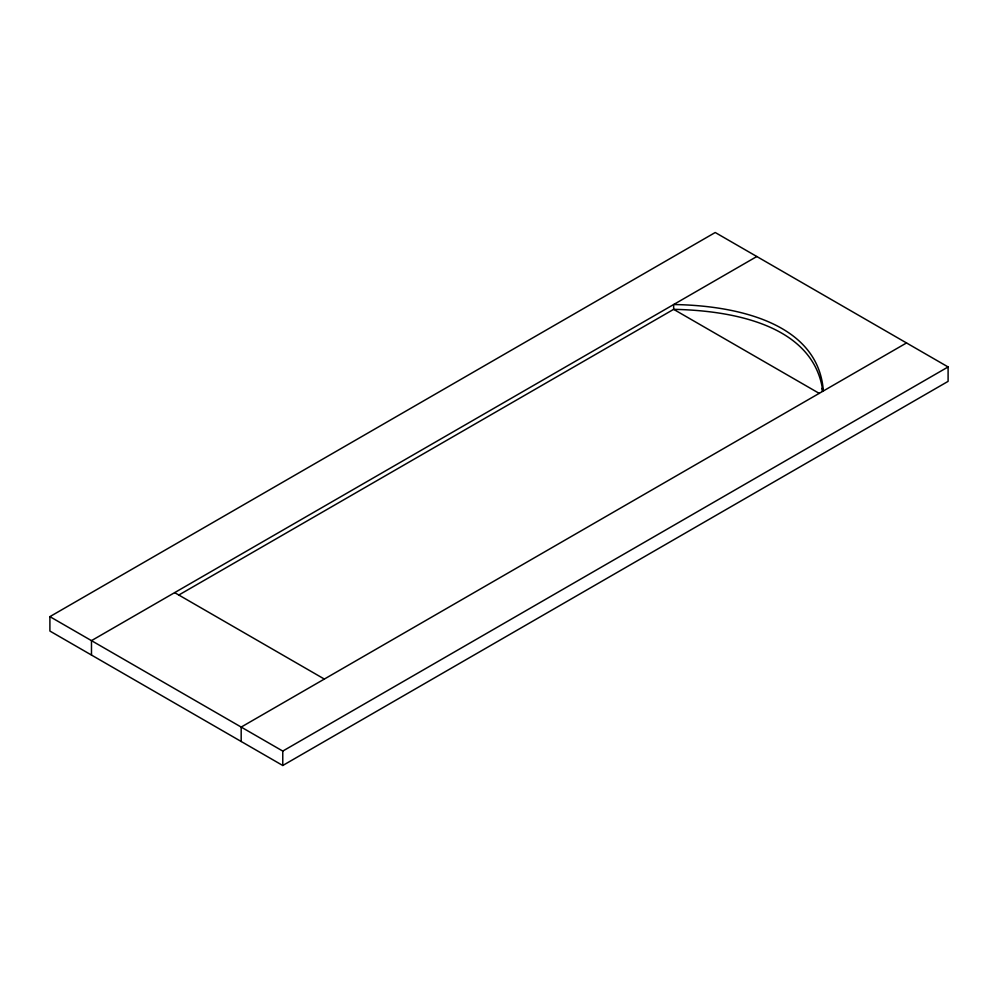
<?xml version="1.0" encoding="UTF-8"?>
<svg xmlns="http://www.w3.org/2000/svg" width="998" height="998" viewBox="0 0 998 998"><rect width="100%" height="100%" fill="white"/><g stroke="black" fill="none" stroke-linecap="round" stroke-linejoin="round"><path stroke-width="1.5" d="M49.9 616.639L715.229 232.509L948.1 366.952L948.1 381.361L282.771 765.491L49.9 631.048L49.9 616.639L282.771 751.082L948.1 366.952M756.821 256.523L91.479 640.641L91.479 655.05M178.692 595.095L673.65 309.343C729.114 310.415 813.582 323.589 822.839 391.166M906.521 342.95L241.179 727.08L241.179 741.477M819.308 393.424L673.65 309.343L673.65 304.54C730.262 305.288 818.123 320.183 823.35 390.966M174.65 592.625L324.35 679.064M821.99 388.297L822.34 391.366M282.771 751.082L282.771 765.491"/></g></svg>
